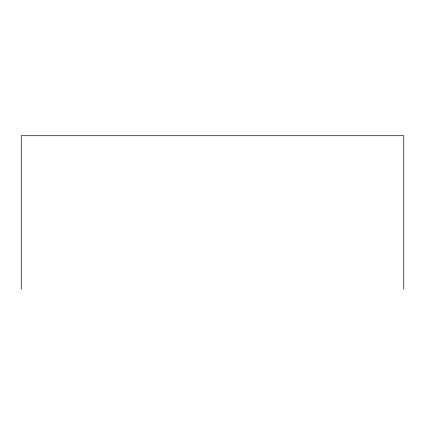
<?xml version="1.0" encoding="UTF-8"?>
<svg xmlns="http://www.w3.org/2000/svg" width="425" height="425" viewBox="0 0 425 425"><rect width="100%" height="100%" fill="white"/><g stroke="black" fill="none" stroke-linecap="round" stroke-linejoin="round"><path stroke-width="0.64" d="M403.75 289.276L403.75 135.724L21.25 135.724L21.25 289.276"/></g></svg>
